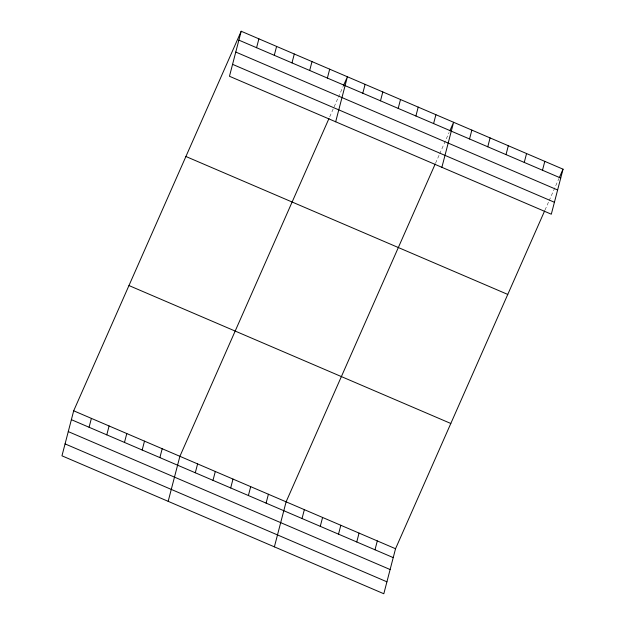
<?xml version="1.0" encoding="UTF-8"?>
<svg xmlns="http://www.w3.org/2000/svg" width="625" height="625" viewBox="0 0 625 625"><rect width="100%" height="100%" fill="white"/><g stroke="black" fill="none" stroke-linecap="round" stroke-linejoin="round"><path stroke-width="0.47" stroke-dasharray="3.12 2.34" d="M329.727 116.813L338 98.07M338.375 97.219L343.266 86.141M435.562 163.18L439.32 154.664M439.695 153.805L449.102 132.508M544.992 210.078L548.75 201.555M549.125 200.703L558.906 178.555"/><path stroke-width="0.94" d="M241.188 31.25L229.461 76.273L551.312 214.203L563.039 169.18L241.188 31.25L73.688 410.797L61.961 455.82L383.812 593.75L395.539 548.727L544.617 210.93M89.078 427.258L91.391 418.383M106.781 434.844L109.094 425.969M124.477 442.43L126.789 433.555M142.18 450.016L144.492 441.141M256.578 47.719L258.891 38.836M159.883 457.602L162.195 448.727M274.281 55.305L276.594 46.422M168.172 501.336L179.898 456.313L328.977 118.516M291.984 62.891L294.297 54.008M195.289 472.773L197.602 463.898M309.68 70.477L312 61.594M212.992 480.359L215.305 471.484M327.383 78.062L329.695 69.18M230.687 487.945L233.008 479.07M335.672 121.789L347.398 76.766L343.641 85.289M248.391 495.531L250.703 486.656M362.789 93.234L365.102 84.352M266.094 503.117L268.406 494.242M380.492 100.82L382.805 91.938M274.383 546.852L286.109 501.828L435.188 164.031M398.195 108.406L400.508 99.523M302.039 518.523L304.352 509.641M415.898 115.992L418.211 107.109M320.273 526.336L322.586 517.461M433.594 123.578L435.906 114.695M338.516 534.156L340.828 525.273M441.883 167.312L453.609 122.281L449.852 130.805M356.75 541.969L359.062 533.094M469.539 138.977L471.852 130.102M374.992 549.789L377.305 540.906M487.773 146.797L490.086 137.914M506.016 154.609L508.328 145.734M524.25 162.43L526.562 153.547M542.492 170.242L544.805 161.359M559.281 177.703L563.039 169.18M238.875 40.133L560.727 178.055M235.766 52.055L557.625 189.984M232.57 64.344L554.422 202.273M185.914 156.5L507.766 294.43M128.961 285.547L450.812 423.477M73.688 410.797L395.539 548.727M71.375 419.672L393.227 557.602M68.266 431.602L390.117 569.531M65.062 443.891L386.922 581.82"/></g></svg>
